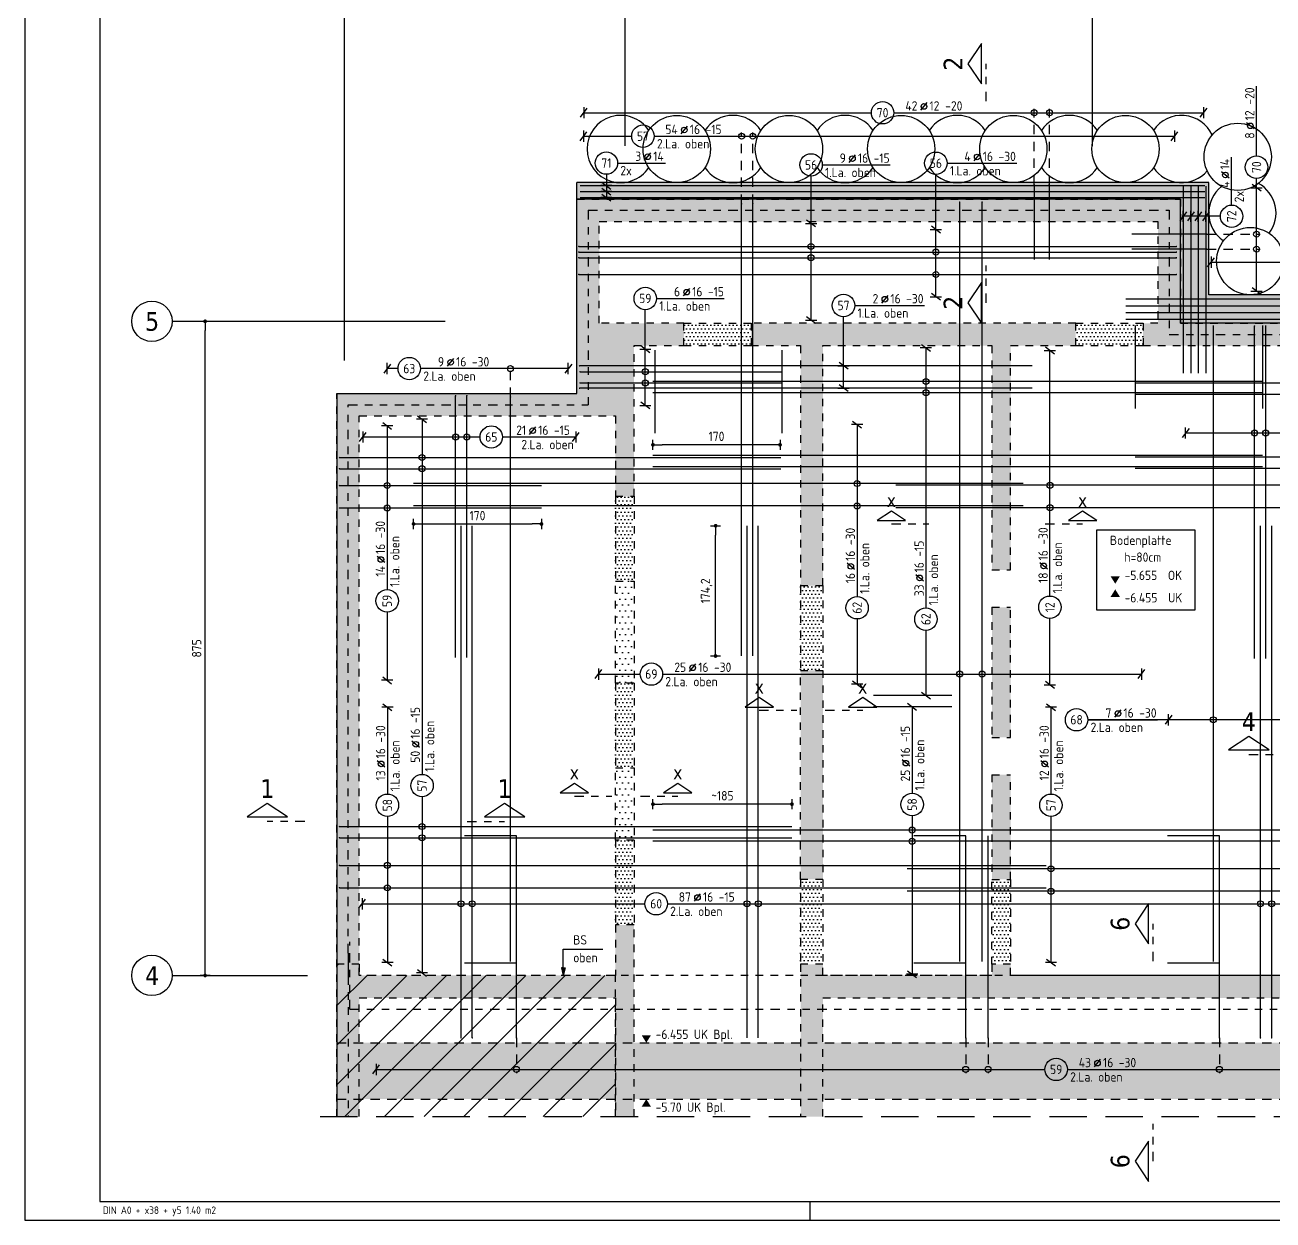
# Model space of a CAD drawing. Extents: x -45 to 98, y -32 to 51.
# Drawn here: x 0 to 16.69, y 0 to 15.99 of the extents above; entities that cross this region are included whole.
import ezdxf
from ezdxf.enums import TextEntityAlignment as Align

# ---------------------------------------------------------------- set-up
doc = ezdxf.new("R2010")
doc.units = 0
doc.header["$LTSCALE"] = 0.5
for name, pattern in [('AUSGEZOGEN', [1000.01, 1000, 0.01]), ('DASHDOTSMALL', [1.05, 0.5, -0.25, 0.05, -0.25]), ('DIVIDE2', [0.625, 0.25, -0.125, 0, -0.125, 0, -0.125]), ('DOT', [0.175, 0.05, -0.125]), ('GESTRICHELTX2', [1.5, 1, -0.5]), ('HIDDEN2', [0.187, 0.125, -0.062]), ('STRICHPUNKT2', [0.55, 0.25, -0.125, 0.05, -0.125]), ('VERDECKT', [0.375, 0.25, -0.125])]:
    doc.linetypes.add(name, pattern=pattern)
for name, color, linetype in [('2.UG', 7, 'Continuous'), ('ACHSEN', 7, 'Continuous'), ('AFB', 7, 'Continuous'), ('AFU', 7, 'Continuous'), ('BETON', 7, 'Continuous'), ('Brüstung 2.UG', 7, 'Continuous'), ('DRUEBER', 7, 'Continuous'), ('grau_hell', 7, 'Continuous'), ('grau_mittel', 7, 'Continuous'), ('HILFE', 7, 'Continuous'), ('koten', 7, 'Continuous'), ('MASSE', 7, 'Continuous'), ('OBJEKT', 7, 'Continuous'), ('RAHMEN', 7, 'Continuous'), ('RND', 7, 'Continuous'), ('SCHNITTE', 7, 'Continuous'), ('SCHRAFF', 7, 'Continuous'), ('TEXT', 7, 'Continuous'), ('VERDECKT', 7, 'Continuous'), ('Versprung oberseitig', 7, 'Continuous')]:
    doc.layers.add(name, color=color, linetype=linetype)
doc.layers.add('NOPLOT', color=7, linetype='Continuous', plot=False)
doc.layers.add('Verbau', color=7, linetype='Continuous', plot=False)
doc.styles.add('helv', font='tahoma.ttf')
doc.styles.add('txt', font='isocp.shx')
doc.dimstyles.new('DOT_I', dxfattribs={"dimscale": 0.5, "dimtxt": 0.25, "dimasz": 0.25, "dimexe": 0.1, "dimexo": 0.3, "dimgap": 0.1, "dimtad": 1, "dimdec": 3, "dimzin": 3, "dimtxsty": 'txt', "dimblk": 'DOT', "dimblk1": 'DOT', "dimblk2": 'DOT', "dimsah": 1, "dimcen": 0.1, "dimse1": 1, "dimse2": 1, "dimazin": 0, "dimtfac": 1, "dimtdec": 4, "dimtix": 1, "dimtmove": 2, "dimatfit": 3, "dimfxl": 0, "dimtvp": 1, "dimtolj": 1, "dimtzin": 0, "dimarcsym": 0})
pattern_1 = [(0, (-77.654074, 474.12091), (0.025, 0.05), [0, -0.05])]
pattern_2 = [(0, (-1.49329, -23.60151), (0.0396875, 0.079375), [0, -0.079375])]

# ---------------------------------------------------------------- blocks, each defined once
blk = doc.blocks.new('okrd_o')
at = {"layer": 'koten', "color": 7, "linetype": 'Continuous'}
blk.add_solid([(-0.125, 0.202), (0.125, 0.202), (0, 0)], dxfattribs=at)
at = {"layer": 'koten', "style": 'txt'}
blk.add_attdef('OKRD', (0.25, 0.1), '', height=0.25, dxfattribs=at)
blk = doc.blocks.new('okrd_u')
at = {"layer": 'koten', "color": 7, "linetype": 'Continuous'}
blk.add_solid([(-0.125, -0.202), (0.125, -0.202), (0, 0)], dxfattribs=at)
at = {"layer": 'koten', "style": 'txt'}
blk.add_attdef('OKRD', (0.25, -0.35), '', height=0.25, dxfattribs=at)
blk = doc.blocks.new('Pfeillinie')
at = {"layer": 'TEXT', "linetype": 'Continuous'}
blk.add_hatch(color=7, dxfattribs=at).paths.add_polyline_path([(0, 0), (-0.8, 0.2), (-0.8, 0), (-0.8, -0.2)])
at = {"layer": 'TEXT', "color": 7, "linetype": 'Continuous'}
for p, q in [((-0.8, 0), (-0.8, 0.2)), ((-0.8, 0.2), (0, 0)), ((-0.8, 0), (-0.8, -0.2)), ((-0.8, -0.2), (0, 0))]:
    blk.add_line(p, q, dxfattribs=at)
blk = doc.blocks.new('lei_gre')
at = {"layer": 'RND', "color": 7, "linetype": 'Continuous'}
for p, q in [((-0.09, -0.12), (0.09, 0.12)), ((0, 0.15), (0, -0.15))]:
    blk.add_line(p, q, dxfattribs=at)
blk = doc.blocks.new('RND_LEI')
at = {"layer": 'RND', "color": 7, "linetype": 'Continuous'}
blk.add_line((1.022, 0.066), (1.19, 0.27), dxfattribs=at)
for centre, radius in [((0, 0), 0.3), ((1.106, 0.168), 0.075)]:
    blk.add_circle(centre, radius, dxfattribs=at)
at = {"layer": 'RND', "color": 7, "linetype": 'Continuous', "style": 'txt'}
blk.add_attdef('POSL', text='', height=0.25, dxfattribs=at).set_placement((0, 0), align=Align.MIDDLE)
blk.add_attdef('ANZ', text='', height=0.25, dxfattribs=at).set_placement((0.931, 0.057), align=Align.RIGHT)
for tag, p in [('DUM', (1.253, 0.057)), ('ABSTD', (1.674, 0.057)), ('POSTXT', (0.374, -0.327))]:
    blk.add_attdef(tag, p, '', height=0.25, dxfattribs=at)
blk = doc.blocks.new('DOT')
at = {"layer": 'MASSE', "color": 7, "linetype": 'Continuous'}
for p, q in [((0, 0), (-1, 0)), ((0, 0.54), (0, -0.54))]:
    blk.add_line(p, q, dxfattribs=at)
at = {"layer": 'MASSE', "color": 7, "linetype": 'Continuous', "const_width": 0.2}
blk.add_lwpolyline([(-0.1, 0, 1), (0.1, 0, 1)], format="xyb", close=True, dxfattribs=at)
blk = doc.blocks.new('*D47')
at = {"layer": 'Defpoints', "color": 0, "linetype": 'AUSGEZOGEN', "transparency": 16777216}
for p in [(8.397, 10.37), (8.397, 10.37), (10.097, 10.37)]:
    blk.add_point(p, dxfattribs=at)
at = {"layer": 'MASSE', "color": 0, "linetype": 'AUSGEZOGEN', "lineweight": -2, "transparency": 16777216}
blk.add_line((9.972, 10.37), (8.522, 10.37), dxfattribs=at)
at = {"layer": 'MASSE', "color": 0, "linetype": 'AUSGEZOGEN', "lineweight": -2, "transparency": 16777216, "xscale": 0.125, "yscale": 0.125, "zscale": 0.125, "rotation": 180}
blk.add_blockref('DOT', (8.397, 10.37), dxfattribs=at)
at = {"layer": 'MASSE', "color": 0, "linetype": 'AUSGEZOGEN', "lineweight": -2, "transparency": 16777216, "xscale": 0.125, "yscale": 0.125, "zscale": 0.125}
blk.add_blockref('DOT', (10.097, 10.37), dxfattribs=at)
at = {"layer": 'MASSE', "color": 0, "linetype": 'AUSGEZOGEN', "transparency": 16777216, "insert": (9.247, 10.483), "char_height": 0.125, "attachment_point": 5, "style": 'txt'}
blk.add_mtext('\\A1;170', dxfattribs=at)
blk = doc.blocks.new('*D48')
at = {"layer": 'Defpoints', "color": 0, "linetype": 'AUSGEZOGEN', "transparency": 16777216}
for p in [(8.397, 5.563), (8.397, 5.563), (10.256, 5.563)]:
    blk.add_point(p, dxfattribs=at)
at = {"layer": 'MASSE', "color": 0, "linetype": 'AUSGEZOGEN', "lineweight": -2, "transparency": 16777216}
blk.add_line((10.131, 5.563), (8.522, 5.563), dxfattribs=at)
at = {"layer": 'MASSE', "color": 0, "linetype": 'AUSGEZOGEN', "lineweight": -2, "transparency": 16777216, "xscale": 0.125, "yscale": 0.125, "zscale": 0.125, "rotation": 180}
blk.add_blockref('DOT', (8.397, 5.563), dxfattribs=at)
at = {"layer": 'MASSE', "color": 0, "linetype": 'AUSGEZOGEN', "lineweight": -2, "transparency": 16777216, "xscale": 0.125, "yscale": 0.125, "zscale": 0.125}
blk.add_blockref('DOT', (10.256, 5.563), dxfattribs=at)
at = {"layer": 'MASSE', "color": 0, "linetype": 'AUSGEZOGEN', "transparency": 16777216, "insert": (9.326, 5.676), "char_height": 0.125, "attachment_point": 5, "style": 'txt'}
blk.add_mtext('\\A1;~185', dxfattribs=at)
blk = doc.blocks.new('*D52')
at = {"layer": 'Defpoints', "color": 0, "linetype": 'AUSGEZOGEN', "transparency": 16777216}
for p in [(5.197, 9.311), (6.906, 9.311), (6.906, 9.311)]:
    blk.add_point(p, dxfattribs=at)
at = {"layer": 'MASSE', "color": 0, "linetype": 'AUSGEZOGEN', "lineweight": -2, "transparency": 16777216}
blk.add_line((5.322, 9.311), (6.781, 9.311), dxfattribs=at)
at = {"layer": 'MASSE', "color": 0, "linetype": 'AUSGEZOGEN', "lineweight": -2, "transparency": 16777216, "xscale": 0.125, "yscale": 0.125, "zscale": 0.125, "rotation": 180}
blk.add_blockref('DOT', (5.197, 9.311), dxfattribs=at)
at = {"layer": 'MASSE', "color": 0, "linetype": 'AUSGEZOGEN', "lineweight": -2, "transparency": 16777216, "xscale": 0.125, "yscale": 0.125, "zscale": 0.125}
blk.add_blockref('DOT', (6.906, 9.311), dxfattribs=at)
at = {"layer": 'MASSE', "color": 0, "linetype": 'AUSGEZOGEN', "transparency": 16777216, "insert": (6.051, 9.423), "char_height": 0.125, "attachment_point": 5, "style": 'txt'}
blk.add_mtext('\\A1;170', dxfattribs=at)
blk = doc.blocks.new('*D54')
at = {"layer": 'Defpoints', "color": 0, "linetype": 'AUSGEZOGEN', "transparency": 16777216}
for p in [(9.235, 9.287), (9.235, 9.287), (9.235, 7.545)]:
    blk.add_point(p, dxfattribs=at)
at = {"layer": 'MASSE', "color": 0, "linetype": 'AUSGEZOGEN', "lineweight": -2, "transparency": 16777216}
blk.add_line((9.235, 7.67), (9.235, 9.162), dxfattribs=at)
at = {"layer": 'MASSE', "color": 0, "linetype": 'AUSGEZOGEN', "lineweight": -2, "transparency": 16777216, "xscale": 0.125, "yscale": 0.125, "zscale": 0.125}
for p, rotation in [((9.235, 9.287), 90), ((9.235, 7.545), 270)]:
    blk.add_blockref('DOT', p, dxfattribs=dict(at, rotation=rotation))
at = {"layer": 'MASSE', "color": 0, "linetype": 'AUSGEZOGEN', "transparency": 16777216, "insert": (9.114, 8.416), "char_height": 0.125, "attachment_point": 5, "rotation": 90, "style": 'txt'}
blk.add_mtext('\\A1;174,2', dxfattribs=at)
blk = doc.blocks.new('*D64')
at = {"layer": 'Defpoints', "color": 0, "linetype": 'AUSGEZOGEN', "transparency": 16777216}
for p in [(2.409, 12.022), (2.409, 12.022), (2.409, 3.272)]:
    blk.add_point(p, dxfattribs=at)
at = {"layer": 'MASSE', "color": 0, "linetype": 'AUSGEZOGEN', "lineweight": -2, "transparency": 16777216}
blk.add_line((2.409, 3.397), (2.409, 11.897), dxfattribs=at)
at = {"layer": 'MASSE', "color": 0, "linetype": 'AUSGEZOGEN', "lineweight": -2, "transparency": 16777216, "xscale": 0.125, "yscale": 0.125, "zscale": 0.125}
for p, rotation in [((2.409, 12.022), 90), ((2.409, 3.272), 270)]:
    blk.add_blockref('DOT', p, dxfattribs=dict(at, rotation=rotation))
at = {"layer": 'MASSE', "color": 0, "linetype": 'AUSGEZOGEN', "transparency": 16777216, "insert": (2.296, 7.647), "char_height": 0.125, "attachment_point": 5, "rotation": 90, "style": 'txt'}
blk.add_mtext('\\A1;875', dxfattribs=at)
blk = doc.blocks.new('A0-38-5')
at = {"layer": 'RAHMEN'}
for p, q in [((0, 89.1), (0, 0)), ((0, 0), (156.9, 0))]:
    blk.add_line(p, q, dxfattribs=at)
at = {"layer": 'RAHMEN', "color": 5}
for p, q in [((2, 88.6), (2, 0.5)), ((2, 0.5), (156.4, 0.5))]:
    blk.add_line(p, q, dxfattribs=at)
at = {"layer": 'RAHMEN', "color": 7}
blk.add_line((21, 0), (21, 0.5), dxfattribs=at)
at = {"layer": 'RAHMEN', "color": 7, "style": 'txt'}
blk.add_text('DIN A0 + x38 + y5 1.40 m2', height=0.2, dxfattribs=at).set_placement((2.083, 0.164))
blk = doc.blocks.new('SCHN-1')
at = {"layer": 'SCHNITTE', "color": 5, "linetype": 'Continuous'}
blk.add_lwpolyline([(0.54, 0.125), (0, 0.485), (-0.54, 0.125)], close=True, dxfattribs=at)
at = {"layer": 'SCHNITTE', "color": 6, "linetype": 'Continuous', "style": 'helv'}
blk.add_attdef('SCHN-1', text='', height=0.5, dxfattribs=at).set_placement((0, 0.635), align=Align.CENTER)
blk = doc.blocks.new('SCHN-2')
at = {"layer": 'SCHNITTE', "color": 6, "linetype": 'Continuous'}
blk.add_lwpolyline([(0.378, 0.088), (0, 0.34), (-0.378, 0.088)], close=True, dxfattribs=at)
at = {"layer": 'SCHNITTE', "color": 1, "linetype": 'DASHDOTSMALL', "style": 'helv'}
blk.add_attdef('SCHN-2', text='', height=0.35, dxfattribs=at).set_placement((0, 0.45), align=Align.CENTER)

msp = doc.modelspace()

# ---------------------------------------------------------------- hatches: boundary and pattern name
at = {"layer": 'Brüstung 2.UG', "linetype": 'DOT'}
h = msp.add_hatch(dxfattribs=at)
h.set_pattern_fill('DOTS', color=102, scale=0.8, double=1)
h.set_pattern_definition(pattern_1)
h.paths.add_polyline_path([(9.7102, 11.697), (9.7102, 11.997), (8.8102, 11.997), (8.8102, 11.697)])
h = msp.add_hatch(dxfattribs=at)
h.set_pattern_fill('DOTS', color=102, scale=0.8, double=1)
h.set_pattern_definition(pattern_1)
h.paths.add_polyline_path([(14.2702, 11.997), (14.0502, 11.997), (14.0502, 11.697), (14.2702, 11.697)])
h.paths.add_polyline_path([(14.9502, 11.697), (14.9502, 11.997), (14.2702, 11.997), (14.2702, 11.697)])
h = msp.add_hatch(dxfattribs=at)
h.set_pattern_fill('DOTS', color=102, scale=0.8, double=1)
h.set_pattern_definition(pattern_1)
h.paths.add_polyline_path([(7.8952, 8.547), (8.1452, 8.547), (8.1452, 9.682), (7.8952, 9.682)])
h = msp.add_hatch(dxfattribs=at)
h.set_pattern_fill('DOTS', color=102, scale=0.8, double=1)
h.set_pattern_definition(pattern_1)
h.paths.add_polyline_path([(10.3702, 7.352), (10.6702, 7.352), (10.6702, 8.487), (10.3702, 8.487)])
h = msp.add_hatch(dxfattribs=at)
h.set_pattern_fill('DOTS', color=102, scale=0.8, double=1)
h.set_pattern_definition(pattern_1)
h.paths.add_polyline_path([(7.8952, 6.047), (8.1452, 6.047), (8.1452, 7.182), (7.8952, 7.182)])
h = msp.add_hatch(dxfattribs=at)
h.set_pattern_fill('DOTS', color=102, scale=0.8, double=1)
h.set_pattern_definition(pattern_1)
h.paths.add_polyline_path([(7.8952, 3.947), (8.1452, 3.947), (8.1452, 5.082), (7.8952, 5.082)])
h = msp.add_hatch(dxfattribs=at)
h.set_pattern_fill('DOTS', color=102, scale=0.8, double=1)
h.set_pattern_definition(pattern_1)
h.paths.add_polyline_path([(10.3702, 3.422), (10.6702, 3.422), (10.6702, 4.557), (10.3702, 4.557)])
h = msp.add_hatch(dxfattribs=at)
h.set_pattern_fill('DOTS', color=102, scale=0.8, double=1)
h.set_pattern_definition(pattern_1)
h.paths.add_polyline_path([(13.1802, 4.557), (12.9302, 4.557), (12.9302, 3.422), (13.1802, 3.422)])
at = {"layer": 'DRUEBER', "linetype": 'AUSGEZOGEN'}
h = msp.add_hatch(dxfattribs=at)
h.set_pattern_fill('ANSI31', color=8, scale=3, style=0, double=1)
h.set_pattern_definition([(45, (-74.4147, 543.17856), (-0.26516504, 0.26516504), [])])
h.paths.add_polyline_path([(4.1702, 1.3845), (7.8952, 1.3845), (7.8952, 3.272), (4.4702, 3.272), (4.4702, 3.422), (4.1702, 3.422)])
at = {"layer": 'grau_hell'}
h = msp.add_hatch(color=9, dxfattribs=at)
h.paths.add_polyline_path([(40.9252, 1.617), (40.1702, 2.372), (4.1702, 2.372), (4.1702, 1.617)])
h.paths.add_polyline_path([(40.1702, 2.372), (40.9252, 1.617), (40.9252, 3.272), (40.1702, 3.272)])
at = {"layer": 'grau_mittel'}
msp.add_hatch(color=61, dxfattribs=at).paths.add_polyline_path([(21.6102, 15.452), (21.6102, 12.377), (15.8302, 12.377), (15.8302, 13.877), (7.3802, 13.877), (7.3802, 13.657), (15.4502, 13.657), (15.4502, 11.997), (21.9902, 11.997), (21.9902, 15.072), (40.1702, 15.072), (40.1702, 3.272), (40.5502, 3.272), (40.5502, 15.452)])
at = {"layer": 'SCHRAFF', "linetype": 'AUSGEZOGEN'}
h = msp.add_hatch(dxfattribs=at)
h.set_pattern_fill('DOTS', scale=0.05, double=1)
h.set_pattern_definition(pattern_2)
h.paths.add_polyline_path([(38.2202, 11.997), (38.2202, 14.772), (39.8702, 14.772), (39.8702, 11.997)], flags=16)
h.paths.add_polyline_path([(4.1702, 1.3845), (4.4702, 1.3845), (4.4702, 2.972), (7.8952, 2.972), (7.8952, 1.3845), (8.1452, 1.3845), (8.1452, 3.947), (7.8952, 3.947), (7.8952, 3.272), (4.4702, 3.272), (4.4702, 10.757), (7.8952, 10.757), (7.8952, 9.682), (8.1452, 9.682), (8.1452, 11.697), (8.8102, 11.697), (8.8102, 11.997), (7.6802, 11.997), (7.6802, 13.357), (15.1502, 13.357), (15.1502, 11.997), (14.9502, 11.997), (14.9502, 11.697), (17.5702, 11.697), (17.5702, 8.697), (17.8202, 8.697), (17.8202, 11.697), (24.1202, 11.697), (24.1202, 8.707), (24.3702, 8.707), (24.3702, 11.697), (26.9202, 11.697), (26.9202, 13.417), (26.6702, 13.417), (26.6702, 11.997), (22.2902, 11.997), (22.2902, 14.772), (26.6702, 14.772), (26.6702, 14.552), (26.9202, 14.552), (26.9202, 14.772), (29.1452, 14.772), (29.1452, 13.722), (29.3952, 13.722), (29.3952, 14.772), (37.9202, 14.772), (37.9202, 11.997), (29.3952, 11.997), (29.3952, 12.587), (29.1452, 12.587), (29.1452, 11.697), (31.6452, 11.697), (31.6452, 11.512), (31.8952, 11.512), (31.8952, 11.697), (39.8702, 11.697), (39.8702, 3.272), (31.8952, 3.272), (31.8952, 8.422), (31.6452, 8.422), (31.6452, 3.272), (29.3952, 3.272), (29.3952, 3.722), (29.1452, 3.722), (29.1452, 1.3845), (29.3952, 1.3845), (29.3952, 2.972), (36.6452, 2.972), (36.6452, 1.3845), (36.8952, 1.3845), (36.8952, 2.972), (39.1452, 2.972), (39.1452, 1.3845), (39.3952, 1.3845), (39.3952, 2.972), (42.8702, 2.972), (42.8702, 1.3845), (43.1702, 1.3845), (43.1702, 3.272), (40.1702, 3.272), (40.1702, 15.072), (21.9902, 15.072), (21.9902, 11.997), (15.4502, 11.997), (15.4502, 13.657), (7.3802, 13.657), (7.3802, 11.057), (4.1702, 11.057)])
h = msp.add_hatch(dxfattribs=at)
h.set_pattern_fill('DOTS', scale=0.05, double=1)
h.set_pattern_definition(pattern_2)
h.paths.add_polyline_path([(14.0502, 11.997), (9.7102, 11.997), (9.7102, 11.697), (10.3702, 11.697), (10.3702, 8.487), (10.6702, 8.487), (10.6702, 11.697), (12.9302, 11.697), (12.9302, 8.697), (13.1802, 8.697), (13.1802, 11.697), (14.0502, 11.697)])
h.paths.add_polyline_path([(10.6702, 7.352), (10.3702, 7.352), (10.3702, 4.557), (10.6702, 4.557)])
h.paths.add_polyline_path([(13.1802, 8.197), (12.9302, 8.197), (12.9302, 6.457), (13.1802, 6.457)])
h.paths.add_polyline_path([(13.1802, 5.957), (12.9302, 5.957), (12.9302, 4.557), (13.1802, 4.557)])
h = msp.add_hatch(dxfattribs=at)
h.set_pattern_fill('DOTS', scale=0.05, double=1)
h.set_pattern_definition(pattern_2)
h.paths.add_polyline_path([(8.1452, 8.547), (7.8952, 8.547), (7.8952, 7.182), (8.1452, 7.182)])
h.paths.add_polyline_path([(8.1452, 6.047), (7.8952, 6.047), (7.8952, 5.082), (8.1452, 5.082)])
h = msp.add_hatch(dxfattribs=at)
h.set_pattern_fill('DOTS', scale=0.05, double=1)
h.set_pattern_definition(pattern_2)
h.paths.add_polyline_path([(18.9802, 3.1468), (18.6396, 2.972), (18.9802, 2.972)], flags=17)
h.paths.add_polyline_path([(10.3702, 1.3845), (10.6702, 1.3845), (10.6702, 2.972), (18.6396, 2.972), (18.9802, 3.1468), (18.9802, 3.272), (17.8702, 3.272), (17.8702, 3.517), (17.5702, 3.517), (17.5702, 3.272), (13.1802, 3.272), (13.1802, 3.422), (12.9302, 3.422), (12.9302, 3.272), (10.6702, 3.272), (10.6702, 3.422), (10.3702, 3.422)])

# ---------------------------------------------------------------- linework, layer by layer
at = {"layer": '2.UG', "color": 7, "linetype": 'DOT'}
for p, q in [((7.6802, 11.997), (7.6802, 13.357)), ((7.6802, 13.357), (15.1502, 13.357)), ((15.1502, 13.357), (15.1502, 11.997)), ((8.8102, 11.997), (7.6802, 11.997)), ((8.8102, 11.697), (8.8102, 11.997)), ((15.1502, 11.997), (14.9502, 11.997)), ((14.9502, 11.997), (14.9502, 11.697)), ((8.1452, 9.682), (8.1452, 11.697)), ((8.1452, 11.697), (8.8102, 11.697)), ((14.9502, 11.697), (17.5702, 11.697)), ((4.4702, 10.757), (7.8952, 10.757)), ((7.8952, 10.757), (7.8952, 9.682)), ((7.8952, 9.682), (8.1452, 9.682)), ((12.9302, 8.697), (13.1802, 8.697)), ((12.9302, 8.197), (13.1802, 8.197)), ((12.9302, 6.457), (13.1802, 6.457)), ((12.9302, 5.957), (13.1802, 5.957))]:
    msp.add_line(p, q, dxfattribs=at)
for points in [[(7.3802, 11.057), (7.3802, 11.057), (7.3802, 13.657), (15.4502, 13.657), (15.4502, 11.997), (21.9902, 11.997), (21.9902, 15.072), (40.1702, 15.072), (40.1702, 3.272), (43.1702, 3.272), (43.1702, 1.3845)], [(14.0502, 11.997), (9.7102, 11.997), (9.7102, 11.697), (10.3702, 11.697), (10.3702, 8.487), (10.6702, 8.487), (10.6702, 11.697), (12.9302, 11.697), (12.9302, 8.697)], [(13.1802, 8.697), (13.1802, 11.697), (14.0502, 11.697), (14.0502, 11.997)], [(4.1702, 11.057), (7.3802, 11.057)], [(4.1702, 1.3845), (4.1702, 11.057)], [(8.1452, 1.3845), (8.1452, 3.947), (7.8952, 3.947), (7.8952, 3.272), (4.4702, 3.272), (4.4702, 10.757)], [(12.9302, 8.197), (12.9302, 6.457)], [(13.1802, 6.457), (13.1802, 8.197)], [(12.9302, 5.957), (12.9302, 4.557), (13.1802, 4.557), (13.1802, 5.957)], [(10.6702, 1.3845), (10.6702, 2.972), (18.9802, 2.972), (18.9802, 3.272), (17.8702, 3.272), (17.8702, 3.517), (17.5702, 3.517), (17.5702, 3.272), (13.1802, 3.272), (13.1802, 3.422), (12.9302, 3.422), (12.9302, 3.272), (10.6702, 3.272), (10.6702, 3.422), (10.3702, 3.422)], [(10.3702, 3.422), (10.3702, 1.3845)], [(4.4702, 1.3845), (4.4702, 2.972), (7.8952, 2.972), (7.8952, 1.3845)]]:
    msp.add_lwpolyline(points, dxfattribs=at)
for points in [[(7.8952, 8.547), (8.1452, 8.547), (8.1452, 7.182), (7.8952, 7.182)], [(10.3702, 7.352), (10.6702, 7.352), (10.6702, 4.557), (10.3702, 4.557)], [(7.8952, 6.047), (8.1452, 6.047), (8.1452, 5.082), (7.8952, 5.082)]]:
    msp.add_lwpolyline(points, close=True, dxfattribs=at)
at = {"layer": 'ACHSEN', "color": 140, "linetype": 'AUSGEZOGEN'}
for p, q in [((4.2702, 16.8341), (4.2702, 14.3681)), ((8.0202, 16.8341), (8.0202, 14.3681)), ((14.2702, 16.8341), (14.2702, 14.3681)), ((1.9679, 12.022), (3.777, 12.022)), ((1.9679, 3.272), (3.777, 3.272))]:
    msp.add_line(p, q, dxfattribs=at)
at = {"layer": 'ACHSEN', "color": 7, "linetype": 'AUSGEZOGEN'}
for centre in [(1.6974, 12.022), (1.6974, 3.272)]:
    msp.add_circle(centre, 0.2705, dxfattribs=at)
at = {"layer": 'AFB', "color": 1, "linetype": 'DIVIDE2'}
for p, q in [((7.5302, 13.507), (7.5302, 10.907)), ((7.5302, 13.507), (15.3002, 13.507)), ((15.3002, 13.507), (15.3002, 11.847)), ((15.3002, 11.847), (22.1402, 11.847)), ((4.3202, 10.907), (7.5302, 10.907)), ((4.3202, 3.572), (4.3202, 10.907)), ((4.3452, 2.822), (4.3452, 3.722)), ((4.3202, 3.272), (4.3202, 1.3845)), ((4.3452, 2.822), (39.9952, 2.822))]:
    msp.add_line(p, q, dxfattribs=at)
at = {"layer": 'AFU', "color": 1, "linetype": 'AUSGEZOGEN'}
msp.add_line((4.3202, 3.572), (4.3202, 3.272), dxfattribs=at)
at = {"layer": 'BETON', "color": 6, "linetype": 'AUSGEZOGEN'}
for p, q in [((15.4502, 13.657), (7.3802, 13.657)), ((7.3802, 11.057), (7.3802, 13.657)), ((15.4502, 11.997), (15.4502, 13.657)), ((21.9902, 11.997), (15.4502, 11.997)), ((4.1702, 11.057), (4.1702, 1.3845)), ((4.1702, 11.057), (7.3802, 11.057))]:
    msp.add_line(p, q, dxfattribs=at)
at = {"layer": 'Brüstung 2.UG', "color": 102, "linetype": 'DOT'}
for p, q in [((8.8102, 11.997), (9.7102, 11.997)), ((14.0502, 11.997), (14.9502, 11.997)), ((8.8102, 11.697), (9.7102, 11.697)), ((14.0502, 11.697), (14.9502, 11.697)), ((7.8952, 9.682), (7.8952, 8.547)), ((8.1452, 9.682), (8.1452, 8.547)), ((10.3702, 8.487), (10.3702, 7.352)), ((10.6702, 8.487), (10.6702, 7.352)), ((7.8952, 7.182), (7.8952, 6.047)), ((8.1452, 7.182), (8.1452, 6.047)), ((7.8952, 5.082), (7.8952, 3.947)), ((8.1452, 5.082), (8.1452, 3.947)), ((10.3702, 4.557), (10.3702, 3.422)), ((10.6702, 4.557), (10.6702, 3.422)), ((12.9302, 3.422), (12.9302, 4.557)), ((13.1802, 4.557), (13.1802, 3.422))]:
    msp.add_line(p, q, dxfattribs=at)
at = {"layer": 'HILFE', "color": 102, "linetype": 'GESTRICHELTX2'}
msp.add_line((3.9476, 1.3845), (43.9156, 1.3845), dxfattribs=at)
at = {"layer": 'NOPLOT', "color": 191, "linetype": 'AUSGEZOGEN'}
for p, q in [((4.2702, 14.3681), (4.2702, 11.4988)), ((3.777, 12.022), (5.621, 12.022)), ((14.8466, 11.9664), (14.8466, 10.8556)), ((16.5466, 11.9664), (16.5466, 10.8556)), ((8.4218, 11.6377), (8.4218, 10.5268)), ((10.1218, 11.6377), (10.1218, 10.5268)), ((6.5722, 5.1373), (5.8795, 5.1373)), ((12.5789, 5.1373), (11.8862, 5.1373)), ((15.9709, 5.1373), (15.2782, 5.1373)), ((6.5722, 3.4373), (5.8795, 3.4373)), ((12.5789, 3.4373), (11.8862, 3.4373)), ((15.9709, 3.4373), (15.2782, 3.4373))]:
    msp.add_line(p, q, dxfattribs=at)
at = {"layer": 'NOPLOT', "color": 191, "linetype": 'Continuous'}
for points in [[(12.3938, 7.0169), (11.3463, 7.0169)], [(12.3938, 6.8669), (11.3463, 6.8669)]]:
    msp.add_lwpolyline(points, dxfattribs=at)
at = {"layer": 'OBJEKT', "color": 7, "linetype": 'AUSGEZOGEN'}
for p, q in [((15.8302, 13.877), (7.3802, 13.877)), ((7.3802, 13.657), (7.3802, 13.877)), ((15.8302, 12.377), (15.8302, 13.877)), ((21.6102, 12.377), (15.8302, 12.377))]:
    msp.add_line(p, q, dxfattribs=at)
at = {"layer": 'OBJEKT', "color": 1, "linetype": 'AUSGEZOGEN'}
msp.add_lwpolyline([(14.3322, 9.2336), (15.644, 9.2336), (15.644, 8.1584), (14.3322, 8.1584)], close=True, dxfattribs=at)
at = {"layer": 'RND', "color": 7, "linetype": 'AUSGEZOGEN'}
for p, q in [((16.4683, 14.2341), (16.4683, 15.1653)), ((7.4737, 14.8123), (11.318, 14.8123)), ((11.618, 14.8123), (15.761, 14.8123)), ((7.4702, 14.4981), (8.1136, 14.4981)), ((8.4136, 14.4981), (15.3717, 14.4981)), ((16.1354, 13.5765), (16.1354, 14.2165)), ((7.9242, 14.139), (8.5642, 14.139)), ((10.6614, 14.1141), (11.5676, 14.1141)), ((12.3304, 14.1368), (13.2617, 14.1368)), ((10.5114, 13.3286), (10.5114, 13.9641)), ((12.1804, 13.2483), (12.1804, 13.9868)), ((16.4683, 13.8058), (16.4683, 13.9341)), ((16.4683, 12.4246), (16.4683, 13.8058)), ((10.5114, 12.0362), (10.5114, 13.3286)), ((12.1804, 12.3483), (12.1804, 13.2483)), ((15.8593, 12.8126), (18.1987, 12.8126)), ((8.4449, 12.3277), (9.3512, 12.3277)), ((11.0955, 12.2335), (12.0268, 12.2335)), ((8.2949, 11.6476), (8.2949, 12.1777)), ((10.9455, 11.4264), (10.9455, 12.0835)), ((8.2949, 10.8976), (8.2949, 11.6476)), ((12.0473, 11.6669), (12.0473, 8.1872)), ((13.7054, 8.3472), (13.7054, 11.6297)), ((13.7054, 8.3472), (13.7054, 11.6297)), ((4.9887, 11.3895), (4.8447, 11.3895)), ((7.2657, 11.3895), (5.2887, 11.3895)), ((10.9455, 11.1264), (10.9455, 11.4264)), ((5.3098, 10.7117), (5.3098, 5.9612)), ((4.8433, 10.6248), (4.8433, 8.4326)), ((11.1272, 10.6402), (11.1272, 8.3404)), ((17.9394, 10.528), (15.5204, 10.528)), ((4.5177, 10.4746), (6.086, 10.4746)), ((6.386, 10.4746), (7.3669, 10.4746)), ((4.8433, 8.1326), (4.8433, 7.2199)), ((11.1272, 8.0404), (11.1272, 7.1682)), ((13.7054, 7.1575), (13.7054, 8.0472)), ((13.7054, 7.1575), (13.7054, 8.0472)), ((12.0473, 7.8872), (12.0473, 7.0169)), ((7.6697, 7.3033), (8.2258, 7.3033)), ((8.5258, 7.3033), (14.9282, 7.3033)), ((4.8464, 6.86), (4.8464, 5.6988)), ((11.8631, 6.8669), (11.8631, 5.7089)), ((13.7196, 6.86), (13.7196, 5.6988)), ((15.2906, 6.6921), (14.2119, 6.6921)), ((14.2119, 6.6921), (15.1432, 6.6921)), ((17.2142, 6.6921), (15.2906, 6.6921)), ((5.3098, 5.6612), (5.3098, 3.3072)), ((4.8464, 5.3988), (4.8464, 3.4441)), ((11.8631, 5.4089), (11.8631, 3.2892)), ((13.7196, 5.3988), (13.7196, 3.4441)), ((4.5076, 4.2308), (8.2898, 4.2308)), ((8.5898, 4.2308), (17.4135, 4.2308)), ((4.697, 2.0152), (13.6388, 2.0152)), ((13.9388, 2.0152), (17.3518, 2.0152))]:
    msp.add_line(p, q, dxfattribs=at)
at = {"layer": 'RND', "color": 102, "linetype": 'VERDECKT'}
for p, q in [((13.4952, 13.8486), (13.4952, 14.8623)), ((13.7002, 13.8486), (13.7002, 14.8623)), ((9.5825, 13.5951), (9.5825, 14.5481)), ((9.7325, 13.5951), (9.7325, 14.5481)), ((15.8018, 13.1873), (16.5183, 13.1873)), ((15.8018, 12.9873), (16.5183, 12.9873)), ((6.4923, 11.0099), (6.4923, 11.4395)), ((6.5722, 2.4373), (6.5722, 1.9652)), ((12.5789, 2.4373), (12.5789, 1.9652)), ((12.8789, 2.4373), (12.8789, 1.9652)), ((15.9709, 2.4373), (15.9709, 1.9652))]:
    msp.add_line(p, q, dxfattribs=at)
at = {"layer": 'RND', "color": 102, "linetype": 'AUSGEZOGEN'}
for p, q in [((7.7742, 13.989), (7.7742, 13.6621)), ((15.9854, 13.4265), (15.4753, 13.4265))]:
    msp.add_line(p, q, dxfattribs=at)
at = {"layer": 'RND', "color": 7, "linetype": 'AUSGEZOGEN', "const_width": 0.01}
for points in [[(13.4902, 13.8486, 1), (13.5002, 13.8486, 1)], [(13.6902, 13.8486, 1), (13.7002, 13.8486, 1)], [(9.5775, 13.5951, 1), (9.5875, 13.5951, 1)], [(9.7275, 13.5951, 1), (9.7375, 13.5951, 1)], [(12.494, 13.6165, 1), (12.504, 13.6165, 1)], [(12.794, 13.6165, 1), (12.804, 13.6165, 1)], [(15.8018, 13.1923, 1), (15.8018, 13.1823, 1)], [(7.4011, 13.0233, 1), (7.4111, 13.0233, 1)], [(15.3911, 13.0233, 1), (15.4011, 13.0233, 1)], [(7.4011, 12.9483, 1), (7.4111, 12.9483, 1)], [(7.4011, 12.8733, 1), (7.4111, 12.8733, 1)], [(15.3911, 12.9483, 1), (15.4011, 12.9483, 1)], [(15.3911, 12.8733, 1), (15.4011, 12.8733, 1)], [(15.8018, 12.9923, 1), (15.8018, 12.9823, 1)], [(7.4011, 12.6483, 1), (7.4111, 12.6483, 1)], [(15.3911, 12.6483, 1), (15.4011, 12.6483, 1)], [(15.886, 11.9599, 1), (15.896, 11.9599, 1)], [(16.4361, 11.9599, 1), (16.4461, 11.9599, 1)], [(16.5861, 11.9599, 1), (16.5961, 11.9599, 1)], [(7.4111, 11.4264, 1), (7.4211, 11.4264, 1)], [(7.4168, 11.3476, 1), (7.4268, 11.3476, 1)], [(7.4168, 11.1976, 1), (7.4268, 11.1976, 1)], [(5.7531, 11.0264, 1), (5.7631, 11.0264, 1)], [(5.9031, 11.0264, 1), (5.9131, 11.0264, 1)], [(6.4873, 11.0099, 1), (6.4973, 11.0099, 1)], [(7.4111, 11.1264, 1), (7.4211, 11.1264, 1)], [(4.201, 10.2002, 1), (4.211, 10.2002, 1)], [(4.201, 10.0502, 1), (4.211, 10.0502, 1)], [(4.201, 9.8252, 1), (4.211, 9.8252, 1)], [(4.201, 9.5252, 1), (4.211, 9.5252, 1)], [(4.201, 5.2635, 1), (4.211, 5.2635, 1)], [(4.201, 5.1135, 1), (4.211, 5.1135, 1)], [(4.201, 4.7444, 1), (4.211, 4.7444, 1)], [(4.201, 4.4444, 1), (4.211, 4.4444, 1)], [(5.8258, 2.4373, 1), (5.8358, 2.4373, 1)], [(5.9758, 2.4373, 1), (5.9858, 2.4373, 1)], [(6.5672, 2.4373, 1), (6.5772, 2.4373, 1)], [(12.5739, 2.4373, 1), (12.5839, 2.4373, 1)], [(12.8739, 2.4373, 1), (12.8839, 2.4373, 1)], [(15.9659, 2.4373, 1), (15.9759, 2.4373, 1)], [(16.516, 2.4373, 1), (16.526, 2.4373, 1)], [(16.666, 2.4373, 1), (16.676, 2.4373, 1)]]:
    msp.add_lwpolyline(points, format="xyb", close=True, dxfattribs=at)
at = {"layer": 'RND', "color": 1, "linetype": 'AUSGEZOGEN'}
for points in [[(7.425, 13.8368), (15.775, 13.8368)], [(7.425, 13.7578), (15.775, 13.7578)], [(13.4952, 13.8486), (13.4952, 12.8486)], [(13.6952, 13.8486), (13.6952, 12.8486)], [(15.4876, 13.8276), (15.4876, 11.3276)], [(15.5879, 13.8276), (15.5879, 11.3276)], [(15.6882, 13.8276), (15.6882, 11.3276)], [(15.7885, 13.8276), (15.7885, 11.3276)], [(7.425, 13.6787), (15.775, 13.6787)], [(9.5825, 7.5451), (9.5825, 13.5951)], [(9.7325, 7.5451), (9.7325, 13.5951)], [(12.499, 3.4599), (12.499, 13.6165)], [(12.799, 3.4599), (12.799, 13.6165)], [(15.8018, 13.1873), (14.8018, 13.1873)], [(7.4061, 13.0233), (15.3961, 13.0233)], [(7.4061, 12.9483), (15.3961, 12.9483)], [(7.4061, 12.8733), (15.3961, 12.8733)], [(15.8018, 12.9873), (14.8018, 12.9873)], [(7.4061, 12.6483), (15.3961, 12.6483)], [(14.7202, 12.3205), (22.7202, 12.3205)], [(14.7202, 12.2306), (22.7202, 12.2306)], [(14.7202, 12.1408), (22.7202, 12.1408)], [(14.7202, 12.0509), (22.7202, 12.0509)], [(15.891, 3.4599), (15.891, 11.9599)], [(16.4411, 7.5099), (16.4411, 11.9599)], [(16.5911, 7.5099), (16.5911, 11.9599)], [(13.4661, 11.4264), (7.4161, 11.4264)], [(7.4218, 11.3476), (10.1218, 11.3476)], [(7.4218, 11.1976), (10.1218, 11.1976)], [(16.5466, 11.2169), (8.3966, 11.2169)], [(28.8466, 11.1941), (14.8466, 11.1941)], [(28.8466, 11.1941), (14.8466, 11.1941)], [(5.7581, 7.5264), (5.7581, 11.0264)], [(5.9081, 7.5264), (5.9081, 11.0264)], [(13.4661, 11.1264), (7.4161, 11.1264)], [(16.5466, 11.0669), (8.3966, 11.0669)], [(28.8466, 11.0441), (14.8466, 11.0441)], [(28.8466, 11.0441), (14.8466, 11.0441)], [(6.4923, 3.4599), (6.4923, 11.0099)], [(4.206, 10.2002), (10.106, 10.2002)], [(16.5466, 10.2266), (8.3966, 10.2266)], [(28.8466, 10.2037), (14.8466, 10.2037)], [(28.8466, 10.2037), (14.8466, 10.2037)], [(4.206, 10.0502), (10.106, 10.0502)], [(16.5466, 10.0766), (8.3966, 10.0766)], [(28.8466, 10.0537), (14.8466, 10.0537)], [(28.8466, 10.0537), (14.8466, 10.0537)], [(13.3466, 9.8516), (5.1966, 9.8516)], [(4.206, 9.8252), (6.906, 9.8252)], [(25.6466, 9.8287), (11.6466, 9.8287)], [(25.6466, 9.8287), (11.6466, 9.8287)], [(25.6466, 9.8287), (11.6466, 9.8287)], [(25.6466, 9.8287), (11.6466, 9.8287)], [(4.206, 9.5252), (6.906, 9.5252)], [(13.3466, 9.5516), (5.1966, 9.5516)], [(25.6466, 9.5287), (11.6466, 9.5287)], [(25.6466, 9.5287), (11.6466, 9.5287)], [(25.6466, 9.5287), (11.6466, 9.5287)], [(25.6466, 9.5287), (11.6466, 9.5287)], [(5.8308, 2.4373), (5.8308, 9.2873)], [(5.9808, 2.4373), (5.9808, 9.2873)], [(9.6552, 2.4373), (9.6552, 9.2873)], [(9.8052, 2.4373), (9.8052, 9.2873)], [(16.521, 2.4373), (16.521, 9.2873)], [(16.671, 2.4373), (16.671, 9.2873)], [(4.206, 5.2635), (10.256, 5.2635)], [(17.8466, 5.2169), (8.3966, 5.2169)], [(4.206, 5.1135), (10.256, 5.1135)], [(6.5722, 2.4373), (6.5722, 5.1373)], [(17.8466, 5.0669), (8.3966, 5.0669)], [(12.5789, 2.4373), (12.5789, 5.1373)], [(12.8789, 2.4373), (12.8789, 5.1373)], [(15.9709, 2.4373), (15.9709, 5.1373)], [(4.206, 4.7444), (13.656, 4.7444)], [(17.8466, 4.6978), (11.7966, 4.6978)], [(4.206, 4.4444), (13.656, 4.4444)], [(17.8466, 4.3978), (11.7966, 4.3978)]]:
    msp.add_lwpolyline(points, dxfattribs=at)
at = {"layer": 'RND', "color": 102, "linetype": 'AUSGEZOGEN'}
msp.add_lwpolyline([(7.1981, 3.272), (7.1981, 3.6256), (7.725, 3.6256)], dxfattribs=at)
at = {"layer": 'RND', "color": 7, "linetype": 'AUSGEZOGEN'}
for centre in [(13.4952, 14.8123), (13.7002, 14.8123), (9.5825, 14.4981), (9.7325, 14.4981), (16.4683, 13.1873), (10.5114, 13.0233), (16.4683, 12.9873), (10.5114, 12.8733), (12.1804, 12.9483), (12.1804, 12.6483), (6.4923, 11.3895), (8.2949, 11.3476), (8.2949, 11.1976), (12.0473, 11.2169), (12.0473, 11.0669), (5.7581, 10.4746), (5.9081, 10.4746), (16.4411, 10.528), (16.5911, 10.528), (5.3098, 10.2002), (5.3098, 10.0502), (4.8433, 9.8252), (11.1272, 9.8516), (13.7054, 9.8287), (13.7054, 9.8287), (4.8433, 9.5252), (11.1272, 9.5516), (13.7054, 9.5287), (13.7054, 9.5287), (12.499, 7.3033), (12.799, 7.3033), (15.891, 6.6921), (5.3098, 5.2635), (11.8631, 5.2169), (5.3098, 5.1135), (11.8631, 5.0669), (4.8464, 4.7444), (13.7196, 4.6978), (4.8464, 4.4444), (13.7196, 4.3978), (5.8308, 4.2308), (5.9808, 4.2308), (9.6552, 4.2308), (9.8052, 4.2308), (16.521, 4.2308), (16.671, 4.2308), (6.5722, 2.0152), (12.5789, 2.0152), (12.8789, 2.0152), (15.9709, 2.0152)]:
    msp.add_circle(centre, 0.04, dxfattribs=at)
at = {"layer": 'SCHNITTE', "color": 5, "linetype": 'STRICHPUNKT2'}
for p, q in [((12.8521, 14.9683), (12.8521, 15.4683)), ((12.8521, 12.2694), (12.8521, 12.7694)), ((16.3652, 6.2254), (16.8652, 6.2254)), ((3.7403, 5.3292), (3.2403, 5.3292)), ((5.9141, 5.3292), (6.4141, 5.3292)), ((15.0861, 3.4634), (15.0861, 3.9634)), ((15.0861, 0.7865), (15.0861, 1.2865))]:
    msp.add_line(p, q, dxfattribs=at)
at = {"layer": 'SCHNITTE', "color": 6, "linetype": 'STRICHPUNKT2'}
for p, q in [((11.5854, 9.3127), (12.0854, 9.3127)), ((13.6422, 9.3127), (14.1422, 9.3127)), ((9.8191, 6.8184), (10.3191, 6.8184)), ((10.7019, 6.8184), (11.2019, 6.8184)), ((7.3463, 5.6715), (7.8463, 5.6715)), ((8.2292, 5.6715), (8.7292, 5.6715))]:
    msp.add_line(p, q, dxfattribs=at)
at = {"layer": 'Verbau', "color": 171}
for centre in [(8.7161, 14.327), (10.2161, 14.327), (11.7161, 14.327), (13.2161, 14.327), (14.7161, 14.327), (16.2161, 14.222), (16.3843, 12.827)]:
    msp.add_circle(centre, 0.45, dxfattribs=at)
for centre, start, end in [((7.9661, 14.327), 33.55731, 326.44269), ((9.4661, 14.327), 33.55731, 146.44269), ((10.9661, 14.327), 33.55731, 146.44269), ((12.4661, 14.327), 33.55731, 146.44269), ((13.9661, 14.327), 33.55731, 146.44269), ((15.4661, 14.327), 24.73574, 146.44269), ((9.4661, 14.327), 213.55731, 326.44269), ((10.9661, 14.327), 213.55731, 326.44269), ((12.4661, 14.327), 213.55731, 326.44269), ((13.9661, 14.327), 213.55731, 326.44269), ((15.4661, 14.327), 213.55731, 319.32504), ((16.2784, 13.472), 322.75058, 61.48965), ((16.2784, 13.472), 128.00698, 235.89868)]:
    msp.add_arc(centre, 0.45, start, end, dxfattribs=at)
at = {"layer": 'VERDECKT', "color": 7, "linetype": 'VERDECKT'}
for p, q in [((4.1702, 2.372), (40.1702, 2.372)), ((4.1702, 1.617), (40.9252, 1.617))]:
    msp.add_line(p, q, dxfattribs=at)
at = {"layer": 'Versprung oberseitig', "color": 1, "linetype": 'HIDDEN2'}
for p, q in [((4.4702, 3.422), (4.1702, 3.422)), ((4.4702, 3.422), (4.4702, 3.272)), ((17.8702, 3.272), (4.4702, 3.272)), ((7.8952, 1.3845), (7.8952, 3.272))]:
    msp.add_line(p, q, dxfattribs=at)

# ---------------------------------------------------------------- block references
at = {"layer": 'koten', "color": 6, "linetype": 'AUSGEZOGEN', "xscale": 0.5, "yscale": 0.5, "zscale": 0.5}
for name, p, values in [('okrd_o', (14.5788, 8.5114), {'OKRD': '-5.655  OK'}), ('okrd_u', (14.5788, 8.4364), {'OKRD': '-6.455  UK'})]:
    msp.add_blockref(name, p, dxfattribs=at).add_auto_attribs(values)
at = {"layer": 'koten', "color": 7, "linetype": 'AUSGEZOGEN', "xscale": 0.5, "yscale": 0.5, "zscale": 0.5}
msp.add_blockref('okrd_o', (8.3085, 2.372), dxfattribs=at).add_auto_attribs({'OKRD': '-6.455 UK Bpl.'})
at = {"layer": 'koten', "color": 7, "linetype": 'AUSGEZOGEN'}
ref = msp.add_blockref('okrd_o', (8.3085, 1.617), dxfattribs=dict(at, xscale=-0.5, yscale=0.5, zscale=0.5, rotation=180))
ref.add_attrib('OKRD', '-5.70 UK Bpl.', (8.4335, 1.4472), dxfattribs={"height": 0.125, "style": 'txt'})
at = {"layer": 'RAHMEN', "color": 102, "xscale": 0.5, "yscale": 0.5, "zscale": 0.5}
msp.add_blockref('A0-38-5', (0, 0), dxfattribs=at)
at = {"layer": 'RND', "color": 7, "linetype": 'AUSGEZOGEN', "xscale": 0.5, "yscale": 0.5, "zscale": 0.5, "rotation": 90}
for p, values in [((16.4683, 14.0841), {'POSL': '70', 'DUM': '12', 'ANZ': '8', 'ABSTD': '-20'}), ((16.1354, 13.4265), {'POSL': '72', 'DUM': '14', 'ANZ': '4', 'POSTXT': '2x'}), ((4.8433, 8.2826), {'POSL': '59', 'DUM': '16', 'ANZ': '14', 'ABSTD': '-30', 'POSTXT': '1.La. oben'}), ((11.1272, 8.1904), {'POSL': '62', 'DUM': '16', 'ANZ': '16', 'ABSTD': '-30', 'POSTXT': '1.La. oben'}), ((13.7054, 8.1972), {'POSL': '12', 'DUM': '16', 'ANZ': '18', 'ABSTD': '-30', 'POSTXT': '1.La. oben'}), ((13.7054, 8.1972), {'POSL': '12', 'DUM': '16', 'ANZ': '18', 'ABSTD': '-30', 'POSTXT': '1.La. oben'}), ((12.0473, 8.0372), {'POSL': '62', 'DUM': '16', 'ANZ': '33', 'ABSTD': '-15', 'POSTXT': '1.La. oben'}), ((5.3098, 5.8112), {'POSL': '57', 'DUM': '16', 'ANZ': '50', 'ABSTD': '-15', 'POSTXT': '1.La. oben'}), ((4.8464, 5.5488), {'POSL': '58', 'DUM': '16', 'ANZ': '13', 'ABSTD': '-30', 'POSTXT': '1.La. oben'}), ((11.8631, 5.5589), {'POSL': '58', 'DUM': '16', 'ANZ': '25', 'ABSTD': '-15', 'POSTXT': '1.La. oben'}), ((13.7196, 5.5488), {'POSL': '57', 'DUM': '16', 'ANZ': '12', 'ABSTD': '-30', 'POSTXT': '1.La. oben'})]:
    msp.add_blockref('RND_LEI', p, dxfattribs=at).add_auto_attribs(values)
at = {"layer": 'RND', "color": 7, "linetype": 'AUSGEZOGEN', "xscale": 0.5, "yscale": 0.5, "zscale": 0.5}
for p in [(7.4737, 14.8123), (15.761, 14.8123), (7.4702, 14.4981), (15.3717, 14.4981), (15.8593, 12.8126), (4.5177, 10.4746), (7.3669, 10.4746), (7.6697, 7.3033), (14.9282, 7.3033), (4.5076, 4.2308), (4.697, 2.0152)]:
    msp.add_blockref('lei_gre', p, dxfattribs=at)
for p, values in [((11.468, 14.8123), {'POSL': '70', 'DUM': '12', 'ANZ': '42', 'ABSTD': '-20'}), ((8.2636, 14.4981), {'POSL': '57', 'DUM': '16', 'ANZ': '54', 'ABSTD': '-15', 'POSTXT': '2.La. oben'}), ((7.7742, 14.139), {'POSL': '71', 'DUM': '14', 'ANZ': '3', 'POSTXT': '2x'}), ((10.5114, 14.1141), {'POSL': '56', 'DUM': '16', 'ANZ': '9', 'ABSTD': '-15', 'POSTXT': '1.La. oben'}), ((12.1804, 14.1368), {'POSL': '56', 'DUM': '16', 'ANZ': '4', 'ABSTD': '-30', 'POSTXT': '1.La. oben'}), ((8.2949, 12.3277), {'POSL': '59', 'DUM': '16', 'ANZ': '6', 'ABSTD': '-15', 'POSTXT': '1.La. oben'}), ((10.9455, 12.2335), {'POSL': '57', 'DUM': '16', 'ANZ': '2', 'ABSTD': '-30', 'POSTXT': '1.La. oben'}), ((5.1387, 11.3895), {'POSL': '63', 'DUM': '16', 'ANZ': '9', 'ABSTD': '-30', 'POSTXT': '2.La. oben'}), ((6.236, 10.4746), {'POSL': '65', 'DUM': '16', 'ANZ': '21', 'ABSTD': '-15', 'POSTXT': '   2.La. oben'}), ((8.3758, 7.3033), {'POSL': '69', 'DUM': '16', 'ANZ': '25', 'ABSTD': '-30', 'POSTXT': '2.La. oben'}), ((14.0619, 6.6921), {'POSL': '68', 'DUM': '16', 'ANZ': '7', 'ABSTD': '-30', 'POSTXT': '2.La. oben'}), ((8.4398, 4.2308), {'POSL': '60', 'DUM': '16', 'ANZ': '87', 'ABSTD': '-15', 'POSTXT': '2.La. oben'}), ((13.7888, 2.0152), {'POSL': '59', 'DUM': '16', 'ANZ': '43', 'ABSTD': '-30', 'POSTXT': '2.La. oben'})]:
    msp.add_blockref('RND_LEI', p, dxfattribs=at).add_auto_attribs(values)
at = {"layer": 'RND', "color": 102, "linetype": 'AUSGEZOGEN'}
for name, p, xscale, yscale, zscale, rotation in [('lei_gre', (7.7742, 13.8368), 0.5, 0.5, 0.5, 270), ('lei_gre', (7.7742, 13.7578), 0.5, 0.5, 0.5, 270), ('lei_gre', (7.7742, 13.6787), 0.5, 0.5, 0.5, 270), ('lei_gre', (15.4876, 13.4265), 0.5, 0.5, 0.5, 180), ('lei_gre', (15.5879, 13.4265), 0.5, 0.5, 0.5, 180), ('lei_gre', (15.6882, 13.4265), 0.5, 0.5, 0.5, 180), ('lei_gre', (15.7885, 13.4265), 0.5, 0.5, 0.5, 180), ('Pfeillinie', (7.1981, 3.272), 0.125, 0.125, 0.125, 270)]:
    msp.add_blockref(name, p, dxfattribs=dict(at, xscale=xscale, yscale=yscale, zscale=zscale, rotation=rotation))
at = {"layer": 'RND', "color": 7, "linetype": 'AUSGEZOGEN', "xscale": 0.5, "yscale": 0.5, "zscale": 0.5}
for p, rotation in [((16.4683, 13.8058), 90), ((10.5114, 13.3286), 90), ((12.1804, 13.2483), 90), ((12.1804, 12.3483), 90), ((16.4683, 12.4246), 90), ((10.5114, 12.0362), 90), ((8.2949, 11.6476), 90), ((12.0473, 11.6669), 270), ((13.7054, 11.6297), 90), ((13.7054, 11.6297), 90), ((4.8447, 11.3895), 180), ((7.2657, 11.3895), 180), ((10.9455, 11.4264), 90), ((10.9455, 11.1264), 90), ((8.2949, 10.8976), 90), ((5.3098, 10.7117), 270), ((11.1272, 10.6402), 270), ((4.8433, 10.6248), 270), ((15.5204, 10.528), 180), ((4.8433, 7.2199), 270), ((11.1272, 7.1682), 270), ((13.7054, 7.1575), 90), ((13.7054, 7.1575), 90), ((12.0473, 7.0169), 270), ((4.8464, 6.86), 270), ((11.8631, 6.8669), 270), ((13.7196, 6.86), 270), ((15.2906, 6.6921), 180), ((4.8464, 3.4441), 270), ((5.3098, 3.3072), 270), ((13.7196, 3.4441), 270), ((11.8631, 3.2892), 270)]:
    msp.add_blockref('lei_gre', p, dxfattribs=dict(at, rotation=rotation))
at = {"layer": 'SCHNITTE', "color": 5, "linetype": 'STRICHPUNKT2', "xscale": 0.5, "yscale": 0.5, "zscale": 0.5, "rotation": 90}
for p, values in [((12.8521, 15.4683), {'SCHN-1': '2'}), ((12.8521, 12.2694), {'SCHN-1': '2'}), ((15.0861, 3.9634), {'SCHN-1': '6'}), ((15.0861, 0.7865), {'SCHN-1': '6'})]:
    msp.add_blockref('SCHN-1', p, dxfattribs=at).add_auto_attribs(values)
at = {"layer": 'SCHNITTE', "color": 6, "linetype": 'STRICHPUNKT2', "xscale": 0.5, "yscale": 0.5, "zscale": 0.5}
for p in [(11.5854, 9.3127), (14.1422, 9.3127), (9.8191, 6.8184), (11.2019, 6.8184), (7.3463, 5.6715), (8.7292, 5.6715)]:
    msp.add_blockref('SCHN-2', p, dxfattribs=at).add_auto_attribs({'SCHN-2': 'x'})
at = {"layer": 'SCHNITTE', "color": 5, "linetype": 'STRICHPUNKT2', "xscale": 0.5, "yscale": 0.5, "zscale": 0.5}
for p, values in [((16.3652, 6.2254), {'SCHN-1': '4'}), ((3.2403, 5.3292), {'SCHN-1': '1'}), ((6.4141, 5.3292), {'SCHN-1': '1'})]:
    msp.add_blockref('SCHN-1', p, dxfattribs=at).add_auto_attribs(values)

# ---------------------------------------------------------------- texts
at = {"layer": 'ACHSEN', "color": 6, "linetype": 'AUSGEZOGEN', "style": 'helv'}
for s, p in [('5', (1.6068, 11.8958)), ('4', (1.6068, 3.1458))]:
    msp.add_text(s, height=0.25, dxfattribs=at).set_placement(p)
at = {"layer": 'TEXT', "color": 1, "linetype": 'AUSGEZOGEN', "style": 'txt'}
for s, p in [('Bodenplatte', (14.5077, 9.0304)), ('h=80cm', (14.701, 8.805))]:
    msp.add_text(s, height=0.125, dxfattribs=at).set_placement(p)
at = {"layer": 'TEXT', "color": 7, "linetype": 'AUSGEZOGEN', "style": 'txt'}
for s, p in [('BS', (7.3312, 3.6853)), ('oben', (7.3312, 3.4478))]:
    msp.add_text(s, height=0.125, dxfattribs=at).set_placement(p)

# ---------------------------------------------------------------- dimensions: what is measured, and where the dimension line sits
at = {"layer": 'MASSE', "color": 7, "linetype": 'AUSGEZOGEN'}
for base, p1, p2, override, picture, middle in [((2.4086, 12.022), (2.4086, 3.272), (2.4086, 12.022), {"dimdec": 0, "dimlfac": 100}, '*D64', (2.2961, 7.647)), ((9.2355, 9.2873), (9.2355, 7.5451), (9.2355, 9.2873), {"dimdec": 1, "dimlfac": 100}, '*D54', (9.1136, 8.4162))]:
    dim = msp.add_linear_dim(base=base, p1=p1, p2=p2, angle=90, dimstyle='DOT_I', override=override, dxfattribs=at)
    dim.commit()
    dim.dimension.update_dxf_attribs({"geometry": picture, "text_midpoint": middle})
dim = msp.add_linear_dim(base=(8.3966, 10.3702), p1=(10.097, 10.3702), p2=(8.3966, 10.3702), dimstyle='DOT_I', override={"dimdec": 0, "dimlfac": 100}, dxfattribs=at)
dim.commit()
dim.dimension.update_dxf_attribs({"geometry": '*D47', "text_midpoint": (9.2468, 10.4827)})
for base, p1, p2, text, picture, middle in [((6.906, 9.3105), (5.1966, 9.3105), (6.906, 9.3105), '170', '*D52', (6.0513, 9.423)), ((8.3966, 5.5632), (10.256, 5.5632), (8.3966, 5.5632), '~185', '*D48', (9.3263, 5.6757))]:
    dim = msp.add_linear_dim(base=base, p1=p1, p2=p2, text=text, dimstyle='DOT_I', override={"dimdec": 1, "dimlfac": 100}, dxfattribs=at)
    dim.commit()
    dim.dimension.update_dxf_attribs({"geometry": picture, "text_midpoint": middle})

doc.saveas('drawing.dxf')
